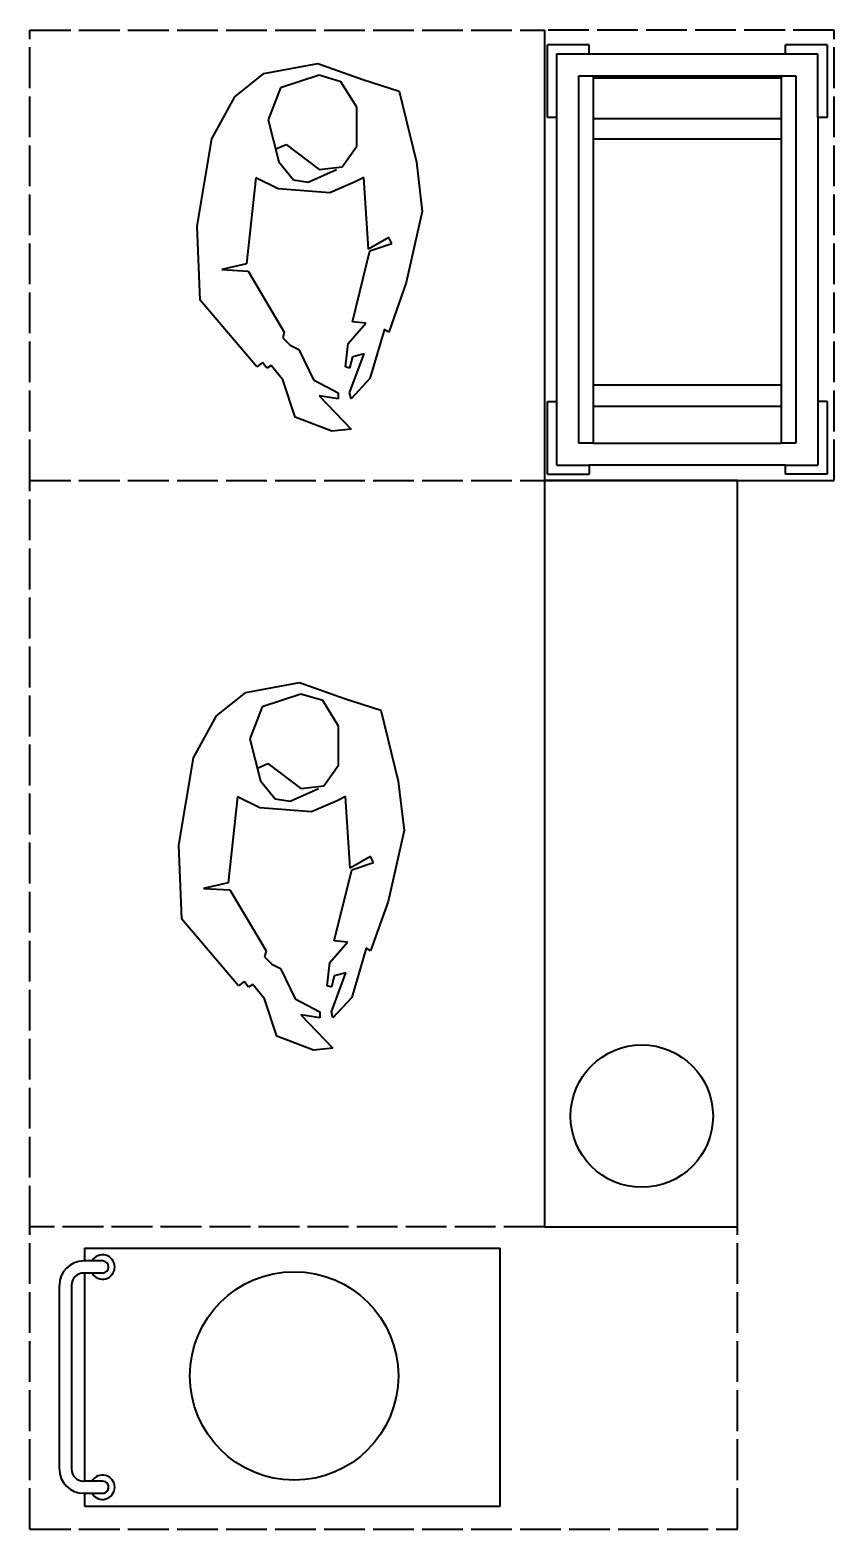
# Model space of a CAD drawing. Header units: millimetres. Extents: x -9564 to 18143, y -28921 to 24346.
# Drawn here: x 9685 to 10935, y 7969 to 10299 of the extents above; entities that cross this region are included whole.
import ezdxf

# ---------------------------------------------------------------- set-up
doc = ezdxf.new("R2010")
doc.units = ezdxf.units.MM
doc.header["$LTSCALE"] = 100
doc.linetypes.add('DASHED2', pattern=[0.762, 0.635, -0.127])
doc.layers.add('Edges', color=7, linetype='Continuous')
doc.layers.add('freecads.com', color=7, linetype='Continuous')

# ---------------------------------------------------------------- blocks, each defined once
blk = doc.blocks.new('Bakery Trolley pl')
at = {"layer": 'Edges'}
for p, q in [((0.1804, 0.6253), (0.2371, 0.6253)), ((0.1804, 0.6253), (0.1804, 0.526)), ((0.2371, 0.6127), (0.1929, 0.6127)), ((0.1929, 0.526), (0.1929, 0.6127)), ((0.2371, 0.6127), (0.2371, 0.6253)), ((0.5048, 0.6127), (0.2371, 0.6127)), ((0.5048, 0.6127), (0.5048, 0.6253)), ((0.5048, 0.6253), (0.5615, 0.6253)), ((0.5489, 0.6127), (0.5048, 0.6127)), ((0.5489, 0.526), (0.5489, 0.6127)), ((0.5615, 0.526), (0.5615, 0.6253)), ((0.2229, 0.5827), (0.2229, 0.0827)), ((0.2429, 0.5827), (0.2229, 0.5827)), ((0.2429, 0.5827), (0.2429, 0.5798)), ((0.4989, 0.5827), (0.2429, 0.5827)), ((0.2429, 0.5798), (0.4989, 0.5798)), ((0.2429, 0.5798), (0.2429, 0.5245)), ((0.5189, 0.5827), (0.4989, 0.5827)), ((0.4989, 0.5798), (0.4989, 0.5827)), ((0.4989, 0.5245), (0.4989, 0.5798)), ((0.5189, 0.0827), (0.5189, 0.5827)), ((0.1804, 0.526), (0.1929, 0.526)), ((0.1929, 0.526), (0.1929, 0.1394)), ((0.2429, 0.5245), (0.4989, 0.5245)), ((0.2429, 0.5245), (0.2429, 0.4967)), ((0.4989, 0.4967), (0.4989, 0.5245)), ((0.5489, 0.526), (0.5615, 0.526)), ((0.5489, 0.1394), (0.5489, 0.526)), ((0.2429, 0.4967), (0.4989, 0.4967)), ((0.2429, 0.4967), (0.2429, 0.1615)), ((0.4989, 0.1615), (0.4989, 0.4967)), ((0.2429, 0.1615), (0.4989, 0.1615)), ((0.2429, 0.1615), (0.2429, 0.1325)), ((0.4989, 0.1325), (0.4989, 0.1615)), ((0.1804, 0.1394), (0.1929, 0.1394)), ((0.1804, 0.1394), (0.1804, 0.0402)), ((0.1929, 0.1394), (0.1929, 0.0527)), ((0.2429, 0.1325), (0.4989, 0.1325)), ((0.2429, 0.1325), (0.2429, 0.0827)), ((0.4989, 0.0827), (0.4989, 0.1325)), ((0.5615, 0.1394), (0.5489, 0.1394)), ((0.5489, 0.0527), (0.5489, 0.1394)), ((0.5615, 0.0402), (0.5615, 0.1394)), ((0.2229, 0.0827), (0.2429, 0.0827)), ((0.4989, 0.0827), (0.2429, 0.0827)), ((0.4989, 0.0827), (0.5189, 0.0827)), ((0.2371, 0.0527), (0.1929, 0.0527)), ((0.2371, 0.0402), (0.2371, 0.0527)), ((0.2371, 0.0527), (0.5048, 0.0527)), ((0.5048, 0.0527), (0.5048, 0.0402)), ((0.5489, 0.0527), (0.5048, 0.0527)), ((0.1804, 0.0402), (0.2371, 0.0402)), ((0.5615, 0.0402), (0.5048, 0.0402))]:
    blk.add_line(p, q, dxfattribs=at)

msp = doc.modelspace()

# ---------------------------------------------------------------- linework, layer by layer
at = {"linetype": 'DASHED2'}
for p, q in [((9685.1, 9598.6), (9685.1, 10298.6)), ((9685.1, 10298.6), (10485.1, 10298.6)), ((9685.1, 7968.6), (10785.1, 7968.6))]:
    msp.add_line(p, q, dxfattribs=at)
at = {"color": 3}
for p, q in [((10485.1, 10298.6), (10485.1, 9598.6)), ((10485.1, 9598.6), (10935.1, 9598.6))]:
    msp.add_line(p, q, dxfattribs=at)
at = {"color": 3, "linetype": 'DASHED2'}
for p, q in [((10935.1, 10298.6), (10485.1, 10298.6)), ((10935.1, 9598.6), (10935.1, 10298.6)), ((9685.1, 8438.6), (9685.1, 9598.6)), ((9685.1, 9598.6), (10485.1, 9598.6)), ((10485.1, 8438.6), (9685.1, 8438.6)), ((9685.1, 7968.6), (9685.1, 8438.6)), ((10785.1, 7968.6), (10785.1, 8438.6))]:
    msp.add_line(p, q, dxfattribs=at)
for p, q in [((10485.1, 9598.6), (10485.1, 8438.6)), ((10785.1, 9598.6), (10485.1, 9598.6)), ((10785.1, 8438.6), (10785.1, 9598.6)), ((10485.1, 8438.6), (10785.1, 8438.6)), ((10416.1, 8004.2), (10416.1, 8405.3)), ((9769.7, 8004.2), (10416.1, 8004.2))]:
    msp.add_line(p, q)
for centre, radius in [((10636.3, 8610.5), 110.7), ((10095.8, 8206.6), 162)]:
    msp.add_circle(centre, radius)
at = {"layer": 'freecads.com'}
for p, q in [((10003.7, 10194.7), (10048.9, 10230.8)), ((10048.9, 10230.8), (10132.5, 10246.6)), ((10132.5, 10246.6), (10202.5, 10221.8)), ((10074.7, 10208.7), (10055.5, 10158.8)), ((10134.7, 10228.6), (10074.7, 10208.7)), ((10168.6, 10218.3), (10134.7, 10228.6)), ((10193.4, 10178.9), (10168.6, 10218.3)), ((10202.5, 10221.8), (10258.9, 10203.8)), ((9967.6, 10129.3), (10003.7, 10194.7)), ((10258.9, 10203.8), (10286, 10093.2)), ((10055.5, 10158.8), (10071.8, 10093.6)), ((10193.4, 10118), (10193.4, 10178.9)), ((9945, 9993.9), (9967.6, 10129.3)), ((10067.3, 10113.7), (10083.2, 10120.4)), ((10083.2, 10120.4), (10134.7, 10081.9)), ((10170.4, 10085.8), (10193.4, 10118)), ((10071.8, 10093.6), (10094.8, 10065.7)), ((10286, 10093.2), (10295, 10016.5)), ((10036.3, 10068.6), (10021.8, 9935.3)), ((10071, 10051.8), (10036.3, 10068.6)), ((10094.8, 10065.7), (10117.8, 10061.9)), ((10117.8, 10061.9), (10161.9, 10082)), ((10134.7, 10081.9), (10170.4, 10085.8)), ((10204.1, 10069.6), (10190.9, 10062.5)), ((10211.5, 9957.8), (10204.1, 10069.6)), ((10151.4, 10045.6), (10071, 10051.8)), ((10190.9, 10062.5), (10151.4, 10045.6)), ((10295, 10016.5), (10270.2, 9905.9)), ((9949.6, 9878.8), (9945, 9993.9)), ((10243.1, 9975.9), (10211.5, 9957.8)), ((10247.6, 9966.8), (10243.1, 9975.9)), ((10186.6, 9845), (10213.7, 9955.6)), ((10213.7, 9955.6), (10247.6, 9966.8)), ((10021.8, 9935.3), (9983.4, 9926.2)), ((9983.4, 9926.2), (10024.1, 9924)), ((10024.1, 9924), (10080.5, 9829.2)), ((10270.2, 9905.9), (10243.1, 9829.2)), ((10037.6, 9775.1), (9949.6, 9878.8)), ((10179.9, 9811.2), (10207, 9842.7)), ((10207, 9842.7), (10186.6, 9845)), ((10236.3, 9833.7), (10213.7, 9757)), ((10243.1, 9829.2), (10236.3, 9833.7)), ((10080.5, 9829.2), (10078.3, 9820.2)), ((10078.3, 9820.2), (10089.6, 9808.9)), ((10175.4, 9775.1), (10179.9, 9811.2)), ((10089.6, 9808.9), (10103.1, 9802.1)), ((10103.1, 9802.1), (10125.7, 9754.7)), ((10182.1, 9734.4), (10204.7, 9795.4)), ((10186.6, 9790.8), (10182.1, 9772.8)), ((10204.7, 9795.4), (10186.6, 9790.8)), ((10046.6, 9781.8), (10037.6, 9775.1)), ((10053.4, 9772.8), (10046.6, 9781.8)), ((10060.2, 9777.3), (10053.4, 9772.8)), ((10078.3, 9754.7), (10060.2, 9777.3)), ((10182.1, 9772.8), (10175.4, 9775.1)), ((10097.5, 9696.8), (10078.3, 9754.7)), ((10125.7, 9754.7), (10164.1, 9734.4)), ((10213.7, 9757), (10184.4, 9725.4)), ((10164.1, 9725.4), (10134.7, 9729.9)), ((10134.7, 9729.9), (10184.4, 9678)), ((10164.1, 9734.4), (10164.1, 9725.4)), ((10184.4, 9725.4), (10182.1, 9734.4)), ((10154.4, 9674.9), (10097.5, 9696.8)), ((10184.4, 9678), (10154.4, 9674.9)), ((10020.5, 9268.7), (10104, 9284.5)), ((10104, 9284.5), (10174, 9259.7)), ((9975.3, 9232.6), (10020.5, 9268.7)), ((10106.3, 9266.5), (10046.2, 9246.6)), ((10140.2, 9256.2), (10106.3, 9266.5)), ((10165, 9216.8), (10140.2, 9256.2)), ((10174, 9259.7), (10230.5, 9241.6)), ((9939.2, 9167.2), (9975.3, 9232.6)), ((10046.2, 9246.6), (10027.1, 9196.7)), ((10230.5, 9241.6), (10257.6, 9131.1)), ((10165, 9155.9), (10165, 9216.8)), ((10027.1, 9196.7), (10043.4, 9131.4)), ((9916.6, 9031.8), (9939.2, 9167.2)), ((10038.9, 9151.5), (10054.7, 9158.3)), ((10054.7, 9158.3), (10106.3, 9119.8)), ((10142, 9123.7), (10165, 9155.9)), ((10043.4, 9131.4), (10066.4, 9103.6)), ((10089.4, 9099.8), (10133.5, 9119.9)), ((10106.3, 9119.8), (10142, 9123.7)), ((10257.6, 9131.1), (10266.6, 9054.4)), ((10007.9, 9106.5), (9993.4, 8973.1)), ((10042.6, 9089.7), (10007.9, 9106.5)), ((10123, 9083.5), (10042.6, 9089.7)), ((10066.4, 9103.6), (10089.4, 9099.8)), ((10162.5, 9100.4), (10123, 9083.5)), ((10175.7, 9107.4), (10162.5, 9100.4)), ((10183.1, 8995.7), (10175.7, 9107.4)), ((10266.6, 9054.4), (10241.8, 8943.8)), ((9921.1, 8916.7), (9916.6, 9031.8)), ((10214.7, 9013.8), (10183.1, 8995.7)), ((10185.3, 8993.4), (10219.2, 9004.7)), ((10219.2, 9004.7), (10214.7, 9013.8)), ((9993.4, 8973.1), (9955, 8964.1)), ((10158.2, 8882.9), (10185.3, 8993.4)), ((9955, 8964.1), (9995.6, 8961.9)), ((9995.6, 8961.9), (10052.1, 8867.1)), ((10241.8, 8943.8), (10214.7, 8867.1)), ((10009.2, 8812.9), (9921.1, 8916.7)), ((10151.4, 8849), (10178.5, 8880.6)), ((10178.5, 8880.6), (10158.2, 8882.9)), ((10052.1, 8867.1), (10049.8, 8858.1)), ((10049.8, 8858.1), (10061.1, 8846.8)), ((10207.9, 8871.6), (10185.3, 8794.9)), ((10214.7, 8867.1), (10207.9, 8871.6)), ((10061.1, 8846.8), (10074.7, 8840)), ((10074.7, 8840), (10097.2, 8792.6)), ((10146.9, 8812.9), (10151.4, 8849)), ((10153.7, 8772.3), (10176.3, 8833.2)), ((10176.3, 8833.2), (10158.2, 8828.7)), ((10018.2, 8819.7), (10009.2, 8812.9)), ((10025, 8810.7), (10018.2, 8819.7)), ((10031.8, 8815.2), (10025, 8810.7)), ((10049.8, 8792.6), (10031.8, 8815.2)), ((10153.7, 8810.7), (10146.9, 8812.9)), ((10158.2, 8828.7), (10153.7, 8810.7)), ((10069.1, 8734.7), (10049.8, 8792.6)), ((10097.2, 8792.6), (10135.6, 8772.3)), ((10185.3, 8794.9), (10156, 8763.3)), ((10135.6, 8763.3), (10106.3, 8767.8)), ((10106.3, 8767.8), (10156, 8715.9)), ((10135.6, 8772.3), (10135.6, 8763.3)), ((10156, 8763.3), (10153.7, 8772.3)), ((10126, 8712.8), (10069.1, 8734.7)), ((10156, 8715.9), (10126, 8712.8)), ((9769.7, 8405.3), (9769.7, 8395.8)), ((9769.7, 8405.3), (9779.1, 8405.3)), ((9769.7, 8405.3), (9769.7, 8385.3)), ((9769.7, 8405.3), (9798, 8405.3)), ((9769.7, 8405.3), (10416.1, 8405.3)), ((9769.7, 8405.3), (9769.7, 8385.3)), ((9798, 8385.3), (9768.5, 8385.3)), ((9798, 8366.4), (9768.5, 8366.4)), ((9769.7, 8366.4), (9769.7, 8043)), ((9730.7, 8347.6), (9730.7, 8061.9)), ((9749.6, 8347.6), (9749.6, 8061.9)), ((9798, 8043), (9768.5, 8043)), ((9798, 8024.1), (9768.5, 8024.1)), ((9769.7, 8024.1), (9769.7, 8004.2))]:
    msp.add_line(p, q, dxfattribs=at)
for centre, radius, start, end in [((9798, 8375.9), 18.9, 210, 150), ((9768.5, 8347.6), 37.7, 90, 180), ((9768.5, 8347.6), 18.9, 90, 180), ((9798, 8375.9), 9.44, 270, 90), ((9768.5, 8061.9), 37.7, 180, 270), ((9768.5, 8061.9), 18.9, 180, 270), ((9798, 8033.6), 18.9, 210, 150), ((9798, 8033.6), 9.44, 270, 90.0001), ((9798, 8033.6), 9.44, 270, 0)]:
    msp.add_arc(centre, radius, start, end, dxfattribs=at)

# ---------------------------------------------------------------- block references
at = {"xscale": -1141.039974711085, "yscale": 1141.039974711085, "zscale": 1141.039974711085}
msp.add_blockref('Bakery Trolley pl', (11130.3, 9562.3), dxfattribs=at)

doc.saveas('drawing.dxf')
